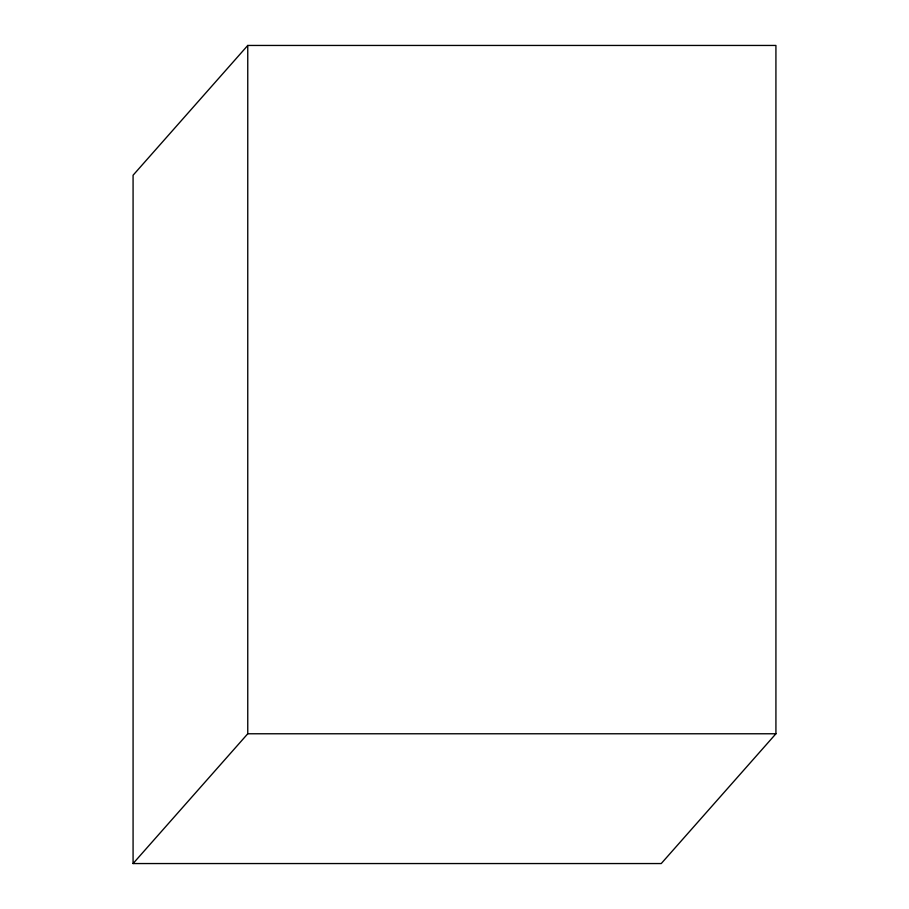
<?xml version="1.0" encoding="UTF-8"?>
<svg xmlns="http://www.w3.org/2000/svg" width="909" height="909" viewBox="0 0 909 909"><rect width="100%" height="100%" fill="white"/><g stroke="black" fill="none" stroke-linecap="round" stroke-linejoin="round"><path stroke-width="1.36" d="M247.759 45.45L133.078 175.232L133.078 863.55L661.241 863.55L775.922 733.768L775.922 45.45L247.759 45.45L247.759 733.768L133.078 863.55M247.759 733.768L775.922 733.768"/></g></svg>
